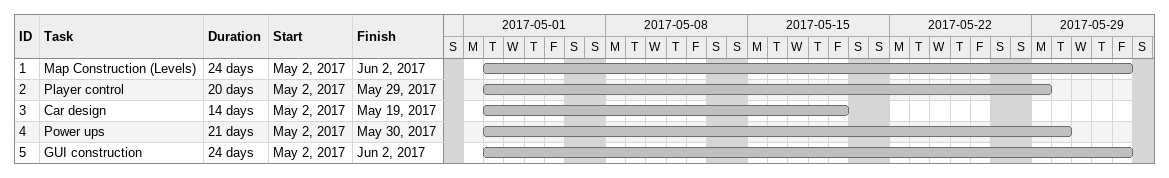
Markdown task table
| ID | Task | Duration | Start | Finish |
|---|---|---|---|---|
| 1 | Map Construction (Levels) | 24d | 2017-05-02 | 2017-06-02 |
| 2 | Player control | 20d | 2017-05-02 | 2017-05-29 |
| 3 | Car design | 14d | 2017-05-02 | 2017-05-19 |
| 4 | Power ups | 21d | 2017-05-02 | 2017-05-30 |
| 5 | GUI construction | 24d | 2017-05-02 | 2017-06-02 |
